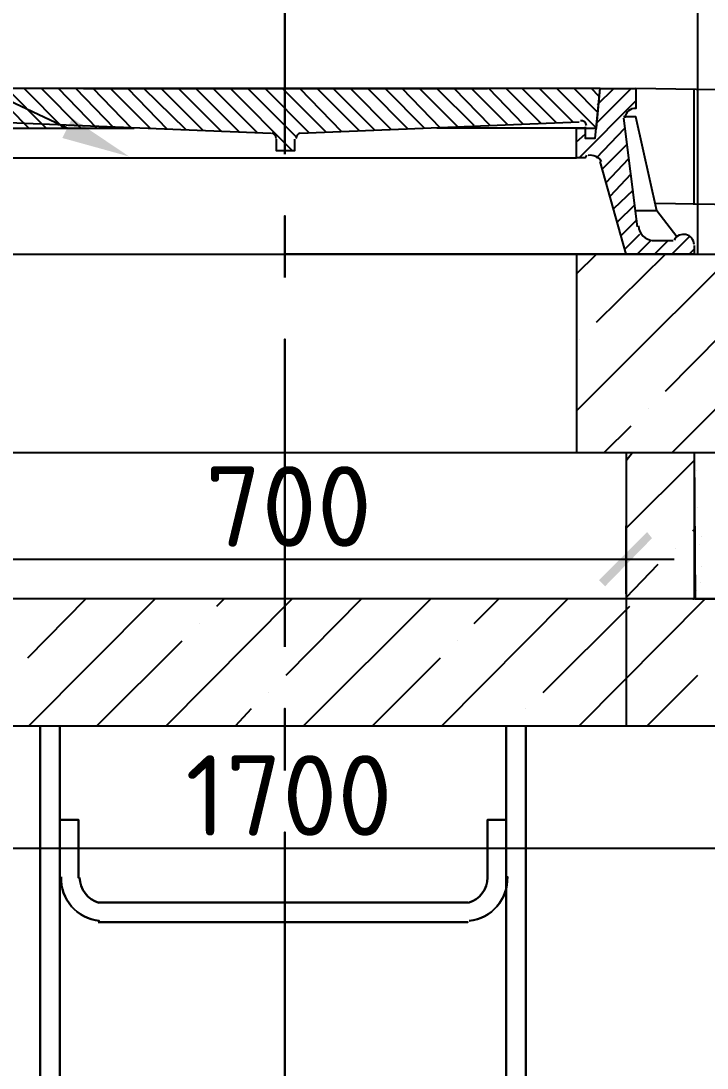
# Model space of a CAD drawing. Extents: x 8646 to 18206, y -17605 to -192.
# Drawn here: x 11637.11 to 11660.63, y -8216.65 to -8180.73 of the extents above; entities that cross this region are included whole.
import ezdxf

# ---------------------------------------------------------------- set-up
doc = ezdxf.new("R2010")
doc.units = 0
for name, color, linetype in [('PDF__0', 7, 'CONTINUOUS'), ('PDF__КОНСТРУКЦИЯ_КОЛОДЦА', 7, 'CONTINUOUS'), ('PDF__ТЕКСТ', 7, 'CONTINUOUS'), ('PDF__УСИЛЕНИЕ', 7, 'CONTINUOUS')]:
    doc.layers.add(name, color=color, linetype=linetype)
doc.styles.add('PDF_ISOCPEUR', font='isocpeur.ttf')

msp = doc.modelspace()

# ---------------------------------------------------------------- linework, layer by layer
at = {"layer": 'PDF__0', "linetype": 'CONTINUOUS'}
for points in [[(11657.858, -8195.805), (11658.07, -8195.55)], [(11660.189, -8195.55), (11660.231, -8200.551), (11686.675, -8200.551)], [(11657.858, -8198.135), (11660.189, -8195.805)], [(11657.858, -8200.381), (11657.858, -8198.051)], [(11660.146, -8198.22), (11660.189, -8198.178)], [(11659.553, -8198.813), (11659.553, -8198.813)], [(11656.163, -8199.195), (11659.511, -8199.195)], [(11657.858, -8200.509), (11658.96, -8199.364)], [(11660.146, -8200.551), (11660.189, -8200.551)]]:
    msp.add_lwpolyline(points, dxfattribs=at)
for points in [[(11656.925, -8199.915), (11657.137, -8200.127), (11658.578, -8198.263)], [(11657.137, -8200.127), (11658.578, -8198.263), (11658.748, -8198.474)]]:
    msp.add_solid(points, dxfattribs=at)
at = {"layer": 'PDF__КОНСТРУКЦИЯ_КОЛОДЦА', "linetype": 'CONTINUOUS'}
for points in [[(11639.254, -8183.049), (11646.161, -8183.049), (11653.111, -8183.049)], [(11639.508, -8183.049), (11641.712, -8183.049), (11643.915, -8183.049), (11646.119, -8183.049), (11648.323, -8183.049), (11650.526, -8183.049), (11652.73, -8183.049)], [(11686.421, -8183.515), (11658.197, -8183.049)], [(11686.421, -8187.456), (11658.875, -8186.99)]]:
    msp.add_lwpolyline(points, dxfattribs=at)
at = {"layer": 'PDF__УСИЛЕНИЕ', "linetype": 'CONTINUOUS'}
for points in [[(11638.703, -8184.405), (11617.683, -8174.488), (11615.988, -8174.488)], [(11660.316, -8188.727), (11660.316, -8174.488)], [(11656.459, -8184.362), (11656.459, -8184.405), (11656.841, -8184.405), (11656.968, -8183.049), (11646.161, -8183.049), (11635.397, -8183.049), (11635.524, -8184.405), (11635.906, -8184.405), (11635.906, -8184.362)], [(11637.389, -8184.405), (11636.033, -8183.049)], [(11637.982, -8184.405), (11636.626, -8183.049)], [(11638.576, -8184.405), (11637.219, -8183.049)], [(11639.169, -8184.405), (11637.813, -8183.049)], [(11639.72, -8184.405), (11638.406, -8183.049)], [(11640.313, -8184.405), (11638.999, -8183.049)], [(11640.906, -8184.405), (11639.593, -8183.049)], [(11641.542, -8184.405), (11640.186, -8183.049)], [(11642.135, -8184.447), (11640.779, -8183.049)], [(11642.771, -8184.447), (11641.33, -8183.049)], [(11643.364, -8184.489), (11641.923, -8183.049)], [(11644, -8184.532), (11642.517, -8183.049)], [(11644.593, -8184.532), (11643.11, -8183.049)], [(11645.229, -8184.574), (11643.703, -8183.049)], [(11646.416, -8185.168), (11644.297, -8183.049)], [(11646.543, -8184.701), (11644.89, -8183.049)], [(11647.009, -8184.574), (11645.483, -8183.049)], [(11647.56, -8184.532), (11646.077, -8183.049)], [(11648.111, -8184.532), (11646.67, -8183.049)], [(11648.704, -8184.489), (11647.263, -8183.049)], [(11649.255, -8184.489), (11647.814, -8183.049)], [(11649.806, -8184.447), (11648.407, -8183.049)], [(11650.399, -8184.447), (11649.001, -8183.049)], [(11650.95, -8184.405), (11649.594, -8183.049)], [(11651.501, -8184.405), (11650.187, -8183.049)], [(11652.094, -8184.362), (11650.781, -8183.049)], [(11652.645, -8184.32), (11651.374, -8183.049)], [(11653.196, -8184.32), (11651.967, -8183.049)], [(11653.789, -8184.278), (11652.56, -8183.049)], [(11654.34, -8184.278), (11653.154, -8183.049)], [(11654.934, -8184.235), (11653.747, -8183.049)], [(11655.485, -8184.235), (11654.298, -8183.049)], [(11656.036, -8184.193), (11654.891, -8183.049)], [(11656.841, -8184.405), (11655.485, -8183.049)], [(11656.883, -8183.854), (11656.078, -8183.049)], [(11656.925, -8183.303), (11656.671, -8183.049)], [(11656.841, -8184.235), (11658.027, -8183.049)], [(11656.883, -8183.599), (11657.434, -8183.049)], [(11660.189, -8187.032), (11660.189, -8183.091)], [(11656.247, -8185.422), (11658.197, -8183.472)], [(11636.118, -8184.193), (11645.695, -8184.574)], [(11646.67, -8184.574), (11656.247, -8184.193)], [(11659.595, -8188.134), (11658.917, -8187.244), (11658.197, -8184.023), (11657.773, -8184.023)], [(11657.773, -8184.066), (11658.239, -8187.795)], [(11635.906, -8184.405), (11640.991, -8184.405)], [(11656.459, -8184.405), (11651.374, -8184.405)], [(11656.841, -8185.422), (11657.815, -8184.405)], [(11645.865, -8184.786), (11645.865, -8185.168), (11646.161, -8185.168), (11646.5, -8185.168), (11646.5, -8184.786)], [(11656.163, -8184.871), (11656.459, -8184.617)], [(11657.053, -8185.803), (11657.9, -8184.956)], [(11636.16, -8185.422), (11656.163, -8185.422)], [(11660.189, -8188.431), (11660.189, -8188.727), (11657.858, -8188.727), (11656.968, -8185.549)], [(11657.18, -8186.269), (11657.943, -8185.464)], [(11657.307, -8186.736), (11658.027, -8185.973)], [(11657.434, -8187.159), (11658.112, -8186.524)], [(11657.561, -8187.625), (11658.154, -8187.032)], [(11656.163, -8194.109), (11662.858, -8187.414)], [(11658.917, -8187.244), (11658.197, -8187.244)], [(11657.688, -8188.092), (11658.239, -8187.541)], [(11657.815, -8188.558), (11658.324, -8188.049)], [(11659.426, -8188.727), (11660.019, -8188.134)], [(11658.239, -8188.727), (11658.705, -8188.261)], [(11658.748, -8188.261), (11659.468, -8188.261)], [(11658.833, -8188.727), (11659.299, -8188.261)], [(11660.189, -8188.727), (11646.161, -8188.727)], [(11656.163, -8189.405), (11656.841, -8188.727)], [(11656.163, -8188.727), (11656.163, -8195.55)], [(11656.841, -8191.058), (11659.214, -8188.727)], [(11660.019, -8188.727), (11660.189, -8188.558)], [(11659.426, -8195.55), (11665.528, -8189.448)], [(11659.214, -8193.431), (11662.138, -8190.465)], [(11656.247, -8191.651), (11656.247, -8191.651)], [(11658.621, -8194.025), (11658.621, -8194.025)], [(11657.095, -8195.55), (11658.027, -8194.618)], [(11657.858, -8195.55), (11657.858, -8200.551)], [(11657.858, -8195.55), (11657.858, -8199.195)], [(11660.189, -8195.55), (11660.189, -8200.551)], [(11660.273, -8196.144), (11660.273, -8196.144)], [(11660.273, -8196.144), (11660.273, -8196.144)], [(11660.316, -8197.415), (11660.316, -8197.415)], [(11660.316, -8197.415), (11660.316, -8197.415)], [(11660.443, -8198.432), (11660.443, -8198.432)], [(11660.443, -8198.432), (11660.443, -8198.432)], [(11660.358, -8198.686), (11660.358, -8198.686)], [(11660.358, -8198.686), (11660.358, -8198.686)], [(11636.16, -8199.195), (11656.163, -8199.195)], [(11660.443, -8199.449), (11660.443, -8199.449)], [(11660.443, -8199.449), (11660.443, -8199.449)], [(11660.401, -8200), (11660.401, -8200)], [(11660.401, -8200), (11660.401, -8200)], [(11660.273, -8200.254), (11660.273, -8200.254)], [(11660.273, -8200.254), (11660.273, -8200.254)], [(11619.505, -8209.111), (11672.86, -8209.111)]]:
    msp.add_lwpolyline(points, dxfattribs=at)
for points in [[(11646.161, -8185.295), (11646.161, -8176.056)], [(11661.163, -8188.727), (11661.163, -8187.244), (11662.858, -8187.244), (11662.858, -8188.727), (11672.86, -8191.397), (11672.86, -8195.55), (11619.505, -8195.55), (11619.505, -8191.397), (11629.506, -8188.727), (11629.506, -8187.244), (11631.159, -8187.244), (11631.159, -8188.727)], [(11646.161, -8189.533), (11646.161, -8187.414)], [(11646.161, -8202.204), (11646.161, -8191.651)], [(11646.161, -8206.442), (11646.161, -8204.323)], [(11646.161, -8219.155), (11646.161, -8208.561)]]:
    msp.add_lwpolyline(points, close=True, dxfattribs=at)
msp.add_lwpolyline([(11656.502, -8185.337), (11656.459, -8185.422), (11656.163, -8185.422), (11656.163, -8184.405), (11656.459, -8184.405), (11656.459, -8184.744), (11656.798, -8184.744), (11656.968, -8183.049), (11658.197, -8183.049), (11658.197, -8183.727, 0.403446), (11657.817, -8184.053)], format="xyb", dxfattribs=at)
at = {"layer": 'PDF__УСИЛЕНИЕ', "color": 252, "linetype": 'CONTINUOUS'}
for points in [[(11674.513, -8204.916), (11674.513, -8200.551), (11617.852, -8200.551), (11617.852, -8204.916)], [(11637.77, -8204.916), (11637.77, -8234.327)], [(11638.448, -8234.327), (11638.448, -8204.916)], [(11653.747, -8204.916), (11653.747, -8234.115)], [(11654.425, -8234.115), (11654.425, -8204.916)], [(11638.448, -8210.129), (11638.448, -8208.137), (11639.084, -8208.137), (11639.084, -8210.129), (11639.084, -8208.137), (11638.448, -8208.137)], [(11653.747, -8210.129), (11653.747, -8208.137), (11653.111, -8208.137), (11653.111, -8210.129), (11653.111, -8208.137), (11653.747, -8208.137)], [(11652.433, -8210.976), (11639.762, -8210.976)], [(11639.762, -8211.654), (11652.433, -8211.654)]]:
    msp.add_lwpolyline(points, close=True, dxfattribs=at)
for points in [[(11637.347, -8202.585), (11639.338, -8200.551)], [(11637.389, -8204.916), (11641.712, -8200.551)], [(11642.093, -8204.916), (11646.416, -8200.551)], [(11643.83, -8200.805), (11644.085, -8200.551)], [(11646.204, -8203.178), (11648.789, -8200.551)], [(11646.797, -8204.916), (11651.162, -8200.551)], [(11651.543, -8204.916), (11655.866, -8200.551)], [(11652.645, -8201.399), (11653.493, -8200.551)], [(11656.247, -8204.916), (11660.57, -8200.551)], [(11657.858, -8200.551), (11657.858, -8204.916)], [(11655.018, -8203.772), (11657.985, -8200.805)], [(11643.237, -8201.399), (11643.237, -8201.399)], [(11639.72, -8204.916), (11642.644, -8201.992)], [(11652.094, -8201.992), (11652.094, -8201.992)], [(11649.17, -8204.916), (11651.501, -8202.585)], [(11658.578, -8204.916), (11660.316, -8203.178)], [(11645.61, -8203.772), (11645.61, -8203.772)], [(11644.466, -8204.916), (11645.017, -8204.323)], [(11654.425, -8204.323), (11654.425, -8204.323)]]:
    msp.add_lwpolyline(points, dxfattribs=at)
for points in [[(11638.492, -8210.094, 0.394357), (11639.798, -8211.604, -0.394357)], [(11652.482, -8211.604, 0.394357), (11653.788, -8210.094, -0.394357)], [(11639.126, -8210.115, 0.332552), (11639.788, -8210.984, -0.332552)], [(11652.45, -8210.984, 0.332552), (11653.111, -8210.115, -0.332552)]]:
    msp.add_lwpolyline(points, format="xyb", close=True, dxfattribs=at)
at = {"layer": 'PDF__УСИЛЕНИЕ', "linetype": 'CONTINUOUS'}
for centre, radius, start, end in [((11656.311, -8184.341), 0.191, 7.0891, 95.6789), ((11645.674, -8184.765), 0.191, 2.6541, 76.4112), ((11646.733, -8184.765), 0.191, 103.5888, 177.3459), ((11656.65, -8185.74), 0.403, 26.0058, 103.7376), ((11658.811, -8187.731), 0.53, 182.884, 268.5729), ((11659.828, -8188.409), 0.36, 1.3322, 152.748)]:
    msp.add_arc(centre, radius, start, end, dxfattribs=at)
msp.add_solid([(11638.872, -8184.066), (11640.822, -8185.379), (11638.533, -8184.744)], dxfattribs=at)

# ---------------------------------------------------------------- texts
at = {"layer": 'PDF__ТЕКСТ', "linetype": 'CONTINUOUS', "char_height": 2.7616, "attachment_point": 4, "style": 'PDF_ISOCPEUR'}
for s, insert in [('700', (11643.43, -8197.385)), ('1700', (11642.752, -8207.302))]:
    msp.add_mtext(s, dxfattribs=dict(at, insert=insert))

doc.saveas('drawing.dxf')
